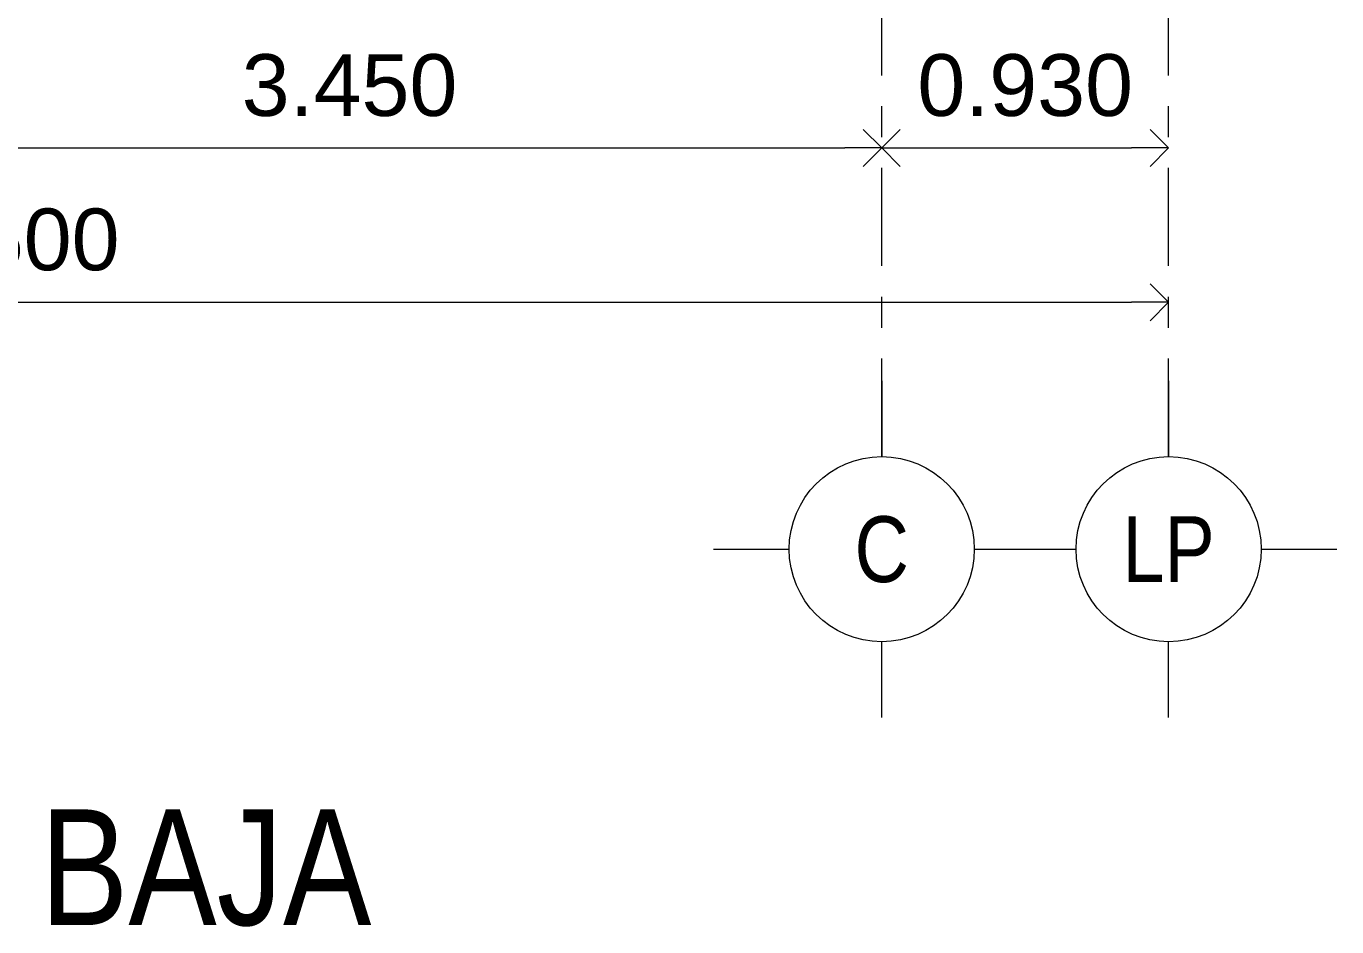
# Model space of a CAD drawing. Header units: millimetres. Extents: x 5 to 43.9, y 4.7 to 24.1.
# Drawn here: x 11.612 to 15.86, y 4.729 to 7.647 of the extents above; entities that cross this region are included whole.
import ezdxf
from ezdxf.enums import TextEntityAlignment as Align

# ---------------------------------------------------------------- set-up
doc = ezdxf.new("R2010")
doc.units = ezdxf.units.MM
for name, pattern in [('ACAD_ISO04W100', [30, 24, -3, 0, -3]), ('CENTER', [50.8, 31.75, -6.35, 6.35, -6.35]), ('CRISTAL', [0.6, 0.2, -0.05, 0, -0.05, 0.2, -0.05, 0, -0.05])]:
    doc.linetypes.add(name, pattern=pattern)
for name, color, linetype, lineweight in [('A-COTAS', 55, 'Continuous', 9), ('A-LINEA EJE', 8, 'CENTER', 5), ('A-SIMB EJES', 1, 'ACAD_ISO04W100', 13), ('A-TEXTOS AREAS', 23, 'Continuous', 5)]:
    doc.layers.add(name, color=color, linetype=linetype, lineweight=lineweight)
doc.styles.add('AGORA-BOLD', font='ARIALN.TTF', dxfattribs={"height": 0.15})
doc.styles.add('ARIAL', font='ARIALN.TTF')
doc.styles.get("Standard").update_dxf_attribs({"font": 'arial.ttf'})
doc.dimstyles.new('UNO-SETENTAYCINCO', dxfattribs={"dimtxt": 0.2, "dimasz": 0.12, "dimexe": 0, "dimexo": 0, "dimgap": 0.1, "dimtad": 1, "dimzin": 0, "dimdsep": 46, "dimtxsty": 'Standard', "dimblk": 'OPEN90', "dimcen": 0.05, "dimclrd": 256, "dimclre": 252, "dimclrt": 256, "dimaunit": 1, "dimadec": 4, "dimazin": 0, "dimtfac": 1, "dimtix": 1, "dimtofl": 0, "dimtmove": 2, "dimatfit": 3, "dimldrblk": 'DOT', "dimfxl": 0, "dimtolj": 1, "dimtzin": 0, "dimlwd": -1, "dimlwe": -1, "dimarcsym": 0})

# ---------------------------------------------------------------- blocks, each defined once
blk = doc.blocks.new('_Open90')
at = {"color": 0, "linetype": 'ByBlock', "lineweight": -2}
for p, q in [((-0.5, 0.5), (0, 0)), ((0, 0), (-1, 0)), ((0, 0), (-0.5, -0.5))]:
    blk.add_line(p, q, dxfattribs=at)
blk = doc.blocks.new('*D114')
at = {"layer": 'A-COTAS', "color": 252, "linetype": 'CRISTAL', "ltscale": 0.01, "transparency": 16777216}
blk.add_line((10.935, 7.2532), (10.935, 7.2528), dxfattribs=at)
at = {"layer": 'A-COTAS', "ltscale": 0.01, "transparency": 16777216}
blk.add_line((11.055, 7.2528), (14.265, 7.2528), dxfattribs=at)
at = {"layer": 'Defpoints', "color": 0, "ltscale": 0.01, "transparency": 16777216}
for p in [(10.935, 7.2532), (14.385, 7.2528), (14.385, 7.2528)]:
    blk.add_point(p, dxfattribs=at)
at = {"layer": 'A-COTAS', "ltscale": 0.01, "transparency": 16777216, "xscale": 0.12, "yscale": 0.12, "zscale": 0.12, "rotation": 180}
blk.add_blockref('_Open90', (10.935, 7.2528), dxfattribs=at)
at = {"layer": 'A-COTAS', "ltscale": 0.01, "transparency": 16777216, "xscale": 0.12, "yscale": 0.12, "zscale": 0.12}
blk.add_blockref('_Open90', (14.385, 7.2528), dxfattribs=at)
at = {"layer": 'A-COTAS', "ltscale": 0.01, "transparency": 16777216, "insert": (12.66, 7.455), "char_height": 0.2, "attachment_point": 5}
blk.add_mtext('\\A1;3.450', dxfattribs=at)
blk = doc.blocks.new('_Dot')
at = {"color": 0, "linetype": 'ByBlock', "lineweight": -2}
blk.add_line((-0.5, 0), (-1, 0), dxfattribs=at)
at = {"color": 0, "linetype": 'ByBlock', "const_width": 0.5}
blk.add_lwpolyline([(-0.25, 0, 1), (0.25, 0, 1)], format="xyb", close=True, dxfattribs=at)
blk = doc.blocks.new('*D115')
at = {"layer": 'A-COTAS', "ltscale": 0.01, "transparency": 16777216}
blk.add_line((14.505, 7.2528), (15.195, 7.2528), dxfattribs=at)
at = {"layer": 'Defpoints', "color": 0, "ltscale": 0.01, "transparency": 16777216}
for p in [(14.385, 7.2528), (15.315, 7.2528), (15.315, 7.2528)]:
    blk.add_point(p, dxfattribs=at)
at = {"layer": 'A-COTAS', "ltscale": 0.01, "transparency": 16777216, "xscale": 0.12, "yscale": 0.12, "zscale": 0.12, "rotation": 180}
blk.add_blockref('_Open90', (14.385, 7.2528), dxfattribs=at)
at = {"layer": 'A-COTAS', "ltscale": 0.01, "transparency": 16777216, "xscale": 0.12, "yscale": 0.12, "zscale": 0.12}
blk.add_blockref('_Open90', (15.315, 7.2528), dxfattribs=at)
at = {"layer": 'A-COTAS', "ltscale": 0.01, "transparency": 16777216, "insert": (14.85, 7.455), "char_height": 0.2, "attachment_point": 5}
blk.add_mtext('\\A1;0.930', dxfattribs=at)
blk = doc.blocks.new('*D86')
at = {"layer": 'A-COTAS', "ltscale": 0.01, "transparency": 16777216}
blk.add_line((7.935, 6.7528), (15.195, 6.7528), dxfattribs=at)
at = {"layer": 'Defpoints', "color": 0, "ltscale": 0.01, "transparency": 16777216}
for p in [(7.815, 6.7528), (15.315, 6.7528), (15.315, 6.7528)]:
    blk.add_point(p, dxfattribs=at)
at = {"layer": 'A-COTAS', "ltscale": 0.01, "transparency": 16777216, "xscale": 0.12, "yscale": 0.12, "zscale": 0.12, "rotation": 180}
blk.add_blockref('_Open90', (7.815, 6.7528), dxfattribs=at)
at = {"layer": 'A-COTAS', "ltscale": 0.01, "transparency": 16777216, "xscale": 0.12, "yscale": 0.12, "zscale": 0.12}
blk.add_blockref('_Open90', (15.315, 6.7528), dxfattribs=at)
at = {"layer": 'A-COTAS', "ltscale": 0.01, "transparency": 16777216, "insert": (11.565, 6.955), "char_height": 0.2, "attachment_point": 5}
blk.add_mtext('\\A1;7.500', dxfattribs=at)
blk = doc.blocks.new('SIMB EJE')
for p, q in [((0, 1.308), (0, 1.014)), ((-0.654, 0.654), (-0.36, 0.654)), ((0.36, 0.654), (0.654, 0.654)), ((0, 0), (0, 0.294))]:
    blk.add_line(p, q)
blk.add_lwpolyline([(0.36, 0.654, 1), (-0.36, 0.654, 1)], format="xyb", close=True)
at = {"linetype": 'ByBlock', "style": 'AGORA-BOLD'}
blk.add_attdef('EJE', text='', height=0.256, dxfattribs=at).set_placement((0.0179, 0.5601), align=Align.MIDDLE_CENTER)

msp = doc.modelspace()

# ---------------------------------------------------------------- linework, layer by layer
at = {"layer": 'A-LINEA EJE', "ltscale": 0.01}
for p, q in [((14.385, 6.2528), (14.385, 8.2531)), ((15.315, 6.2528), (15.315, 8.2528))]:
    msp.add_line(p, q, dxfattribs=at)

# ---------------------------------------------------------------- block references
at = {"layer": 'A-SIMB EJES'}
ref = msp.add_blockref('SIMB EJE', (14.385, 6.4978), dxfattribs=dict(at, xscale=-0.8333333333331439, yscale=0.8333333333331439, zscale=0.8333333333331439, rotation=180))
ref.add_attrib('EJE', 'C', dxfattribs={"layer": '0', "linetype": 'ByBlock', "height": 0.2133, "style": 'AGORA-BOLD'}).set_placement((14.385, 5.9528), align=Align.MIDDLE_CENTER)
ref = msp.add_blockref('SIMB EJE', (15.315, 6.4978), dxfattribs=dict(at, xscale=-0.8333333333331439, yscale=0.8333333333331439, zscale=0.8333333333331439, rotation=180))
ref.add_attrib('EJE', 'LP', dxfattribs={"layer": '0', "linetype": 'ByBlock', "height": 0.21333, "style": 'AGORA-BOLD'}).set_placement((15.315, 5.9528), align=Align.MIDDLE_CENTER)

# ---------------------------------------------------------------- texts
at = {"layer": 'A-TEXTOS AREAS', "ltscale": 0.3, "style": 'ARIAL'}
msp.add_text('PLANTA BAJA', height=0.375, dxfattribs=at).set_placement((9.8665, 4.7348))

# ---------------------------------------------------------------- dimensions: what is measured, and where the dimension line sits
at = {"layer": 'A-COTAS', "ltscale": 0.01}
for base, p1, p2, picture, middle in [((14.385, 7.2528), (10.935, 7.2532), (14.385, 7.2528), '*D114', (12.66, 7.455)), ((15.315, 7.2528), (14.385, 7.2528), (15.315, 7.2528), '*D115', (14.85, 7.455)), ((15.315, 6.7528), (7.815, 6.7528), (15.315, 6.7528), '*D86', (11.565, 6.955))]:
    dim = msp.add_linear_dim(base=base, p1=p1, p2=p2, dimstyle='UNO-SETENTAYCINCO', override={"dimdec": 3, "dimfxl": 0.08}, dxfattribs=at)
    dim.commit()
    dim.dimension.update_dxf_attribs({"geometry": picture, "text_midpoint": middle})

doc.saveas('drawing.dxf')
